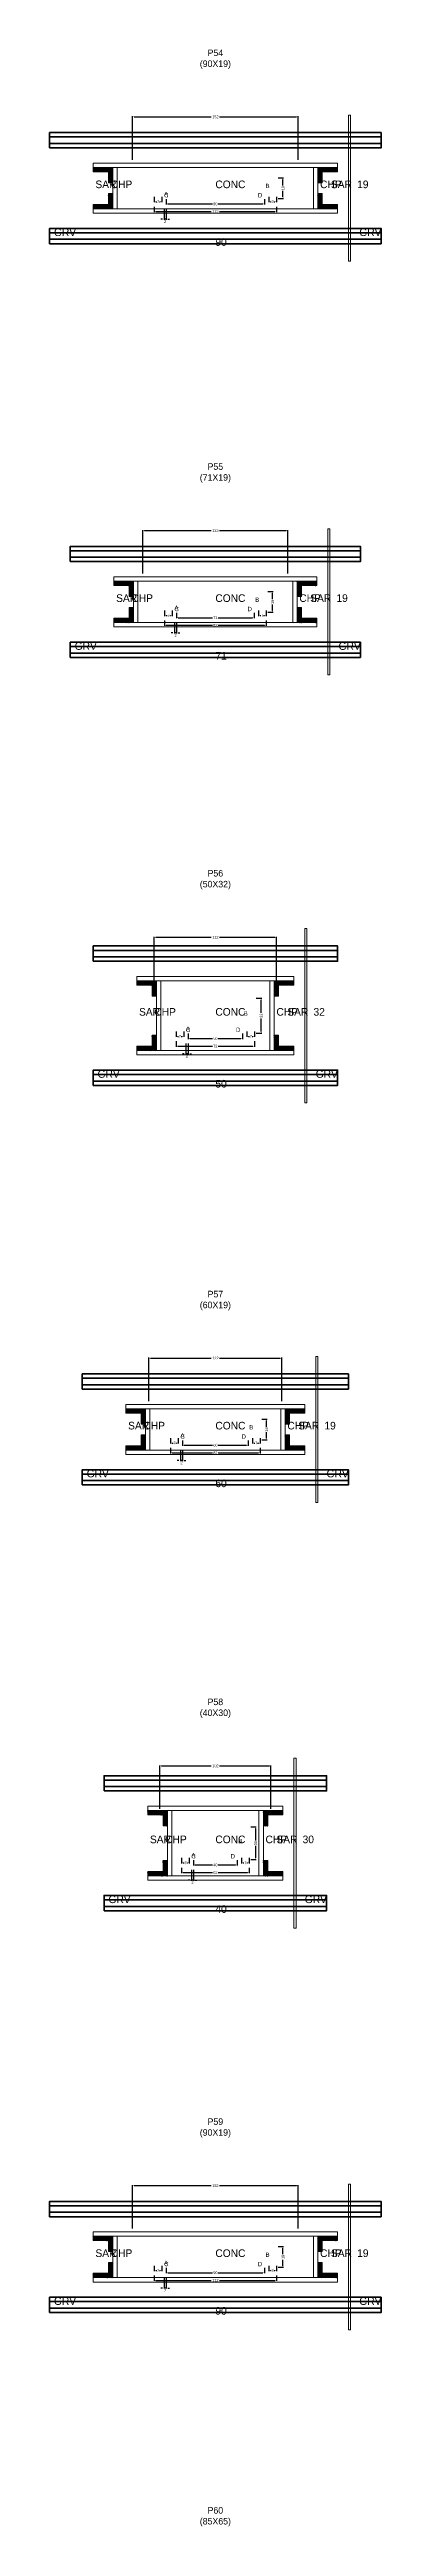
# Model space of a CAD drawing. Header units: centimetres. Extents: x -8500 to 4118, y -39526 to 295.
# Drawn here: x -152 to 152, y -22148 to -19873 of the extents above; entities that cross this region are included whole.
import ezdxf

# ---------------------------------------------------------------- set-up
doc = ezdxf.new("R2010")
doc.units = ezdxf.units.CM
for name, color, linetype in [('COTA', 241, 'Continuous'), ('GRAVATA', 224, 'Continuous'), ('Hachura', 251, 'Continuous'), ('NOMENCLATURA', 7, 'Continuous'), ('SARRAFO', 251, 'Continuous'), ('Texto Seção', 7, 'Continuous')]:
    doc.layers.add(name, color=color, linetype=linetype)
doc.dimstyles.new('cotax2', dxfattribs={"dimtxt": 2.5, "dimasz": 1.5, "dimexe": 0.5, "dimexo": 0.5, "dimgap": 0.5, "dimtad": 1, "dimcen": 2.5, "dimazin": 3, "dimtfac": 1, "dimtmove": 0, "dimatfit": 3})

# ---------------------------------------------------------------- blocks, each defined once
blk = doc.blocks.new('_CLOSEDFILLED')
at = {"color": 0, "linetype": 'BYBLOCK'}
blk.add_solid([(-1, 0.2), (0, 0), (-1, -0.2)], dxfattribs=at)
blk = doc.blocks.new('*D1392')
for p, q in [((-56, -20017), (-56, -20022)), ((56, -20017), (56, -20022)), ((-54.5, -20021.5), (-3.75, -20021.5)), ((3.75, -20021.5), (54.5, -20021.5))]:
    blk.add_line(p, q)
at = {"layer": 'Defpoints'}
for p in [(-56, -20016.5), (56, -20016.5), (-56, -20021.5)]:
    blk.add_point(p, dxfattribs=at)
at = {"layer": 'COTA', "xscale": 1.5, "yscale": 1.5, "rotation": 180}
blk.add_blockref('_CLOSEDFILLED', (-56, -20021.5), dxfattribs=at)
at = {"layer": 'COTA', "xscale": 1.5, "yscale": 1.5}
blk.add_blockref('_CLOSEDFILLED', (56, -20021.5), dxfattribs=at)
at = {"layer": 'COTA', "insert": (0, -20021.5), "char_height": 2.5, "attachment_point": 5}
blk.add_mtext('112', dxfattribs=at)
blk = doc.blocks.new('*D1393')
for p, q in [((-45, -20010), (-45, -20015)), ((-43.5, -20014.5), (-2.5, -20014.5)), ((2.5, -20014.5), (43.5, -20014.5)), ((45, -20010), (45, -20015))]:
    blk.add_line(p, q)
at = {"layer": 'Defpoints'}
for p in [(-45, -20009.5), (-45, -20014.5), (45, -20009.5)]:
    blk.add_point(p, dxfattribs=at)
at = {"layer": 'COTA', "xscale": 1.5, "yscale": 1.5, "rotation": 180}
blk.add_blockref('_CLOSEDFILLED', (-45, -20014.5), dxfattribs=at)
at = {"layer": 'COTA', "xscale": 1.5, "yscale": 1.5}
blk.add_blockref('_CLOSEDFILLED', (45, -20014.5), dxfattribs=at)
at = {"layer": 'COTA', "insert": (0, -20014.5), "char_height": 2.5, "attachment_point": 5}
blk.add_mtext('90', dxfattribs=at)
blk = doc.blocks.new('*D1394')
for p, q in [((57.5, -19990.5), (62.5, -19990.5)), ((62, -19997.5), (62, -19992)), ((57.5, -20009.5), (62.5, -20009.5)), ((62, -20008), (62, -20002.5))]:
    blk.add_line(p, q)
at = {"layer": 'Defpoints'}
for p in [(57, -19990.5), (57, -20009.5), (62, -20009.5)]:
    blk.add_point(p, dxfattribs=at)
at = {"layer": 'COTA', "xscale": 1.5, "yscale": 1.5}
for p, rotation in [((62, -19990.5), 90), ((62, -20009.5), 270)]:
    blk.add_blockref('_CLOSEDFILLED', p, dxfattribs=dict(at, rotation=rotation))
at = {"layer": 'COTA', "insert": (62, -20000), "char_height": 2.5, "attachment_point": 5, "rotation": 90}
blk.add_mtext('19', dxfattribs=at)
blk = doc.blocks.new('*D1395')
for p, q in [((-56, -20008), (-56, -20013)), ((-54.5, -20012.5), (-53.75, -20012.5)), ((-51.25, -20012.5), (-50.5, -20012.5)), ((-49, -20008), (-49, -20013))]:
    blk.add_line(p, q)
at = {"layer": 'Defpoints'}
for p in [(-56, -20007.5), (-56, -20012.5), (-49, -20007.5)]:
    blk.add_point(p, dxfattribs=at)
at = {"layer": 'COTA', "xscale": 1.5, "yscale": 1.5, "rotation": 180}
blk.add_blockref('_CLOSEDFILLED', (-56, -20012.5), dxfattribs=at)
at = {"layer": 'COTA', "xscale": 1.5, "yscale": 1.5}
blk.add_blockref('_CLOSEDFILLED', (-49, -20012.5), dxfattribs=at)
at = {"layer": 'COTA', "insert": (-52.5, -20012.5), "char_height": 2.5, "attachment_point": 5}
blk.add_mtext('7', dxfattribs=at)
blk = doc.blocks.new('*D1396')
for p, q in [((49, -20008), (49, -20013)), ((50.5, -20012.5), (51.25, -20012.5)), ((53.75, -20012.5), (54.5, -20012.5)), ((56, -20008), (56, -20013))]:
    blk.add_line(p, q)
at = {"layer": 'Defpoints'}
for p in [(49, -20007.5), (49, -20012.5), (56, -20007.5)]:
    blk.add_point(p, dxfattribs=at)
at = {"layer": 'COTA', "xscale": 1.5, "yscale": 1.5, "rotation": 180}
blk.add_blockref('_CLOSEDFILLED', (49, -20012.5), dxfattribs=at)
at = {"layer": 'COTA', "xscale": 1.5, "yscale": 1.5}
blk.add_blockref('_CLOSEDFILLED', (56, -20012.5), dxfattribs=at)
at = {"layer": 'COTA', "insert": (52.5, -20012.5), "char_height": 2.5, "attachment_point": 5}
blk.add_mtext('7', dxfattribs=at)
blk = doc.blocks.new('*D1397')
for p, q in [((-76, -19974), (-76, -19934)), ((-74.5, -19934.5), (-3.75, -19934.5)), ((3.75, -19934.5), (74.5, -19934.5)), ((76, -19974), (76, -19934))]:
    blk.add_line(p, q)
at = {"layer": 'Defpoints'}
for p in [(-76, -19934.5), (-76, -19974.5), (76, -19974.5)]:
    blk.add_point(p, dxfattribs=at)
at = {"layer": 'COTA', "xscale": 1.5, "yscale": 1.5, "rotation": 180}
blk.add_blockref('_CLOSEDFILLED', (-76, -19934.5), dxfattribs=at)
at = {"layer": 'COTA', "xscale": 1.5, "yscale": 1.5}
blk.add_blockref('_CLOSEDFILLED', (76, -19934.5), dxfattribs=at)
at = {"layer": 'COTA', "insert": (0, -19934.5), "char_height": 2.5, "attachment_point": 5}
blk.add_mtext('152', dxfattribs=at)
blk = doc.blocks.new('*D1418')
for p, q in [((-46.5, -20397), (-46.5, -20402)), ((-45, -20401.5), (-2.5, -20401.5)), ((2.5, -20401.5), (45, -20401.5)), ((46.5, -20397), (46.5, -20402))]:
    blk.add_line(p, q)
at = {"layer": 'Defpoints'}
for p in [(-46.5, -20396.5), (-46.5, -20401.5), (46.5, -20396.5)]:
    blk.add_point(p, dxfattribs=at)
at = {"layer": 'COTA', "xscale": 1.5, "yscale": 1.5, "rotation": 180}
blk.add_blockref('_CLOSEDFILLED', (-46.5, -20401.5), dxfattribs=at)
at = {"layer": 'COTA', "xscale": 1.5, "yscale": 1.5}
blk.add_blockref('_CLOSEDFILLED', (46.5, -20401.5), dxfattribs=at)
at = {"layer": 'COTA', "insert": (0, -20401.5), "char_height": 2.5, "attachment_point": 5}
blk.add_mtext('93', dxfattribs=at)
blk = doc.blocks.new('*D1419')
for p, q in [((-35.5, -20390), (-35.5, -20395)), ((-34, -20394.5), (-2.5, -20394.5)), ((2.5, -20394.5), (34, -20394.5)), ((35.5, -20390), (35.5, -20395))]:
    blk.add_line(p, q)
at = {"layer": 'Defpoints'}
for p in [(-35.5, -20389.5), (-35.5, -20394.5), (35.5, -20389.5)]:
    blk.add_point(p, dxfattribs=at)
at = {"layer": 'COTA', "xscale": 1.5, "yscale": 1.5, "rotation": 180}
blk.add_blockref('_CLOSEDFILLED', (-35.5, -20394.5), dxfattribs=at)
at = {"layer": 'COTA', "xscale": 1.5, "yscale": 1.5}
blk.add_blockref('_CLOSEDFILLED', (35.5, -20394.5), dxfattribs=at)
at = {"layer": 'COTA', "insert": (0, -20394.5), "char_height": 2.5, "attachment_point": 5}
blk.add_mtext('71', dxfattribs=at)
blk = doc.blocks.new('*D1420')
for p, q in [((48, -20370.5), (53, -20370.5)), ((52.5, -20377.5), (52.5, -20372)), ((48, -20389.5), (53, -20389.5)), ((52.5, -20388), (52.5, -20382.5))]:
    blk.add_line(p, q)
at = {"layer": 'Defpoints'}
for p in [(47.5, -20370.5), (47.5, -20389.5), (52.5, -20389.5)]:
    blk.add_point(p, dxfattribs=at)
at = {"layer": 'COTA', "xscale": 1.5, "yscale": 1.5}
for p, rotation in [((52.5, -20370.5), 90), ((52.5, -20389.5), 270)]:
    blk.add_blockref('_CLOSEDFILLED', p, dxfattribs=dict(at, rotation=rotation))
at = {"layer": 'COTA', "insert": (52.5, -20380), "char_height": 2.5, "attachment_point": 5, "rotation": 90}
blk.add_mtext('19', dxfattribs=at)
blk = doc.blocks.new('*D1421')
for p, q in [((-46.5, -20388), (-46.5, -20393)), ((-45, -20392.5), (-44.25, -20392.5)), ((-41.75, -20392.5), (-41, -20392.5)), ((-39.5, -20388), (-39.5, -20393))]:
    blk.add_line(p, q)
at = {"layer": 'Defpoints'}
for p in [(-46.5, -20387.5), (-46.5, -20392.5), (-39.5, -20387.5)]:
    blk.add_point(p, dxfattribs=at)
at = {"layer": 'COTA', "xscale": 1.5, "yscale": 1.5, "rotation": 180}
blk.add_blockref('_CLOSEDFILLED', (-46.5, -20392.5), dxfattribs=at)
at = {"layer": 'COTA', "xscale": 1.5, "yscale": 1.5}
blk.add_blockref('_CLOSEDFILLED', (-39.5, -20392.5), dxfattribs=at)
at = {"layer": 'COTA', "insert": (-43, -20392.5), "char_height": 2.5, "attachment_point": 5}
blk.add_mtext('7', dxfattribs=at)
blk = doc.blocks.new('*D1422')
for p, q in [((39.5, -20388), (39.5, -20393)), ((41, -20392.5), (41.75, -20392.5)), ((44.25, -20392.5), (45, -20392.5)), ((46.5, -20388), (46.5, -20393))]:
    blk.add_line(p, q)
at = {"layer": 'Defpoints'}
for p in [(39.5, -20387.5), (39.5, -20392.5), (46.5, -20387.5)]:
    blk.add_point(p, dxfattribs=at)
at = {"layer": 'COTA', "xscale": 1.5, "yscale": 1.5, "rotation": 180}
blk.add_blockref('_CLOSEDFILLED', (39.5, -20392.5), dxfattribs=at)
at = {"layer": 'COTA', "xscale": 1.5, "yscale": 1.5}
blk.add_blockref('_CLOSEDFILLED', (46.5, -20392.5), dxfattribs=at)
at = {"layer": 'COTA', "insert": (43, -20392.5), "char_height": 2.5, "attachment_point": 5}
blk.add_mtext('7', dxfattribs=at)
blk = doc.blocks.new('*D1423')
for p, q in [((-66.5, -20354), (-66.5, -20314)), ((66.5, -20354), (66.5, -20314)), ((-65, -20314.5), (-3.75, -20314.5)), ((3.75, -20314.5), (65, -20314.5))]:
    blk.add_line(p, q)
at = {"layer": 'Defpoints'}
for p in [(-66.5, -20314.5), (-66.5, -20354.5), (66.5, -20354.5)]:
    blk.add_point(p, dxfattribs=at)
at = {"layer": 'COTA', "xscale": 1.5, "yscale": 1.5, "rotation": 180}
blk.add_blockref('_CLOSEDFILLED', (-66.5, -20314.5), dxfattribs=at)
at = {"layer": 'COTA', "xscale": 1.5, "yscale": 1.5}
blk.add_blockref('_CLOSEDFILLED', (66.5, -20314.5), dxfattribs=at)
at = {"layer": 'COTA', "insert": (0, -20314.5), "char_height": 2.5, "attachment_point": 5}
blk.add_mtext('133', dxfattribs=at)
blk = doc.blocks.new('*D1444')
for p, q in [((-36, -20783.5), (-36, -20788.5)), ((-34.5, -20788), (-2.5, -20788)), ((2.5, -20788), (34.5, -20788)), ((36, -20783.5), (36, -20788.5))]:
    blk.add_line(p, q)
at = {"layer": 'Defpoints'}
for p in [(-36, -20783), (-36, -20788), (36, -20783)]:
    blk.add_point(p, dxfattribs=at)
at = {"layer": 'COTA', "xscale": 1.5, "yscale": 1.5, "rotation": 180}
blk.add_blockref('_CLOSEDFILLED', (-36, -20788), dxfattribs=at)
at = {"layer": 'COTA', "xscale": 1.5, "yscale": 1.5}
blk.add_blockref('_CLOSEDFILLED', (36, -20788), dxfattribs=at)
at = {"layer": 'COTA', "insert": (0, -20788), "char_height": 2.5, "attachment_point": 5}
blk.add_mtext('72', dxfattribs=at)
blk = doc.blocks.new('*D1445')
for p, q in [((-25, -20776.5), (-25, -20781.5)), ((-23.5, -20781), (-2.5, -20781)), ((2.5, -20781), (23.5, -20781)), ((25, -20776.5), (25, -20781.5))]:
    blk.add_line(p, q)
at = {"layer": 'Defpoints'}
for p in [(-25, -20776), (-25, -20781), (25, -20776)]:
    blk.add_point(p, dxfattribs=at)
at = {"layer": 'COTA', "xscale": 1.5, "yscale": 1.5, "rotation": 180}
blk.add_blockref('_CLOSEDFILLED', (-25, -20781), dxfattribs=at)
at = {"layer": 'COTA', "xscale": 1.5, "yscale": 1.5}
blk.add_blockref('_CLOSEDFILLED', (25, -20781), dxfattribs=at)
at = {"layer": 'COTA', "insert": (0, -20781), "char_height": 2.5, "attachment_point": 5}
blk.add_mtext('50', dxfattribs=at)
blk = doc.blocks.new('*D1446')
for p, q in [((37.5, -20744), (42.5, -20744)), ((42, -20757.5), (42, -20745.5)), ((42, -20774.5), (42, -20762.5)), ((37.5, -20776), (42.5, -20776))]:
    blk.add_line(p, q)
at = {"layer": 'Defpoints'}
for p in [(37, -20744), (37, -20776), (42, -20776)]:
    blk.add_point(p, dxfattribs=at)
at = {"layer": 'COTA', "xscale": 1.5, "yscale": 1.5}
for p, rotation in [((42, -20744), 90), ((42, -20776), 270)]:
    blk.add_blockref('_CLOSEDFILLED', p, dxfattribs=dict(at, rotation=rotation))
at = {"layer": 'COTA', "insert": (42, -20760), "char_height": 2.5, "attachment_point": 5, "rotation": 90}
blk.add_mtext('32', dxfattribs=at)
blk = doc.blocks.new('*D1447')
for p, q in [((-36, -20774.5), (-36, -20779.5)), ((-34.5, -20779), (-33.75, -20779)), ((-31.25, -20779), (-30.5, -20779)), ((-29, -20774.5), (-29, -20779.5))]:
    blk.add_line(p, q)
at = {"layer": 'Defpoints'}
for p in [(-36, -20774), (-36, -20779), (-29, -20774)]:
    blk.add_point(p, dxfattribs=at)
at = {"layer": 'COTA', "xscale": 1.5, "yscale": 1.5, "rotation": 180}
blk.add_blockref('_CLOSEDFILLED', (-36, -20779), dxfattribs=at)
at = {"layer": 'COTA', "xscale": 1.5, "yscale": 1.5}
blk.add_blockref('_CLOSEDFILLED', (-29, -20779), dxfattribs=at)
at = {"layer": 'COTA', "insert": (-32.5, -20779), "char_height": 2.5, "attachment_point": 5}
blk.add_mtext('7', dxfattribs=at)
blk = doc.blocks.new('*D1448')
for p, q in [((29, -20774.5), (29, -20779.5)), ((30.5, -20779), (31.25, -20779)), ((33.75, -20779), (34.5, -20779)), ((36, -20774.5), (36, -20779.5))]:
    blk.add_line(p, q)
at = {"layer": 'Defpoints'}
for p in [(29, -20774), (29, -20779), (36, -20774)]:
    blk.add_point(p, dxfattribs=at)
at = {"layer": 'COTA', "xscale": 1.5, "yscale": 1.5, "rotation": 180}
blk.add_blockref('_CLOSEDFILLED', (29, -20779), dxfattribs=at)
at = {"layer": 'COTA', "xscale": 1.5, "yscale": 1.5}
blk.add_blockref('_CLOSEDFILLED', (36, -20779), dxfattribs=at)
at = {"layer": 'COTA', "insert": (32.5, -20779), "char_height": 2.5, "attachment_point": 5}
blk.add_mtext('7', dxfattribs=at)
blk = doc.blocks.new('*D1449')
for p, q in [((-56, -20727.5), (-56, -20687.5)), ((-54.5, -20688), (-3.75, -20688)), ((3.75, -20688), (54.5, -20688)), ((56, -20727.5), (56, -20687.5))]:
    blk.add_line(p, q)
at = {"layer": 'Defpoints'}
for p in [(-56, -20688), (-56, -20728), (56, -20728)]:
    blk.add_point(p, dxfattribs=at)
at = {"layer": 'COTA', "xscale": 1.5, "yscale": 1.5, "rotation": 180}
blk.add_blockref('_CLOSEDFILLED', (-56, -20688), dxfattribs=at)
at = {"layer": 'COTA', "xscale": 1.5, "yscale": 1.5}
blk.add_blockref('_CLOSEDFILLED', (56, -20688), dxfattribs=at)
at = {"layer": 'COTA', "insert": (0, -20688), "char_height": 2.5, "attachment_point": 5}
blk.add_mtext('112', dxfattribs=at)
blk = doc.blocks.new('*D1470')
for p, q in [((-41, -21157), (-41, -21162)), ((-39.5, -21161.5), (-2.5, -21161.5)), ((2.5, -21161.5), (39.5, -21161.5)), ((41, -21157), (41, -21162))]:
    blk.add_line(p, q)
at = {"layer": 'Defpoints'}
for p in [(-41, -21156.5), (-41, -21161.5), (41, -21156.5)]:
    blk.add_point(p, dxfattribs=at)
at = {"layer": 'COTA', "xscale": 1.5, "yscale": 1.5, "rotation": 180}
blk.add_blockref('_CLOSEDFILLED', (-41, -21161.5), dxfattribs=at)
at = {"layer": 'COTA', "xscale": 1.5, "yscale": 1.5}
blk.add_blockref('_CLOSEDFILLED', (41, -21161.5), dxfattribs=at)
at = {"layer": 'COTA', "insert": (0, -21161.5), "char_height": 2.5, "attachment_point": 5}
blk.add_mtext('82', dxfattribs=at)
blk = doc.blocks.new('*D1471')
for p, q in [((-30, -21150), (-30, -21155)), ((-28.5, -21154.5), (-2.5, -21154.5)), ((2.5, -21154.5), (28.5, -21154.5)), ((30, -21150), (30, -21155))]:
    blk.add_line(p, q)
at = {"layer": 'Defpoints'}
for p in [(-30, -21149.5), (-30, -21154.5), (30, -21149.5)]:
    blk.add_point(p, dxfattribs=at)
at = {"layer": 'COTA', "xscale": 1.5, "yscale": 1.5, "rotation": 180}
blk.add_blockref('_CLOSEDFILLED', (-30, -21154.5), dxfattribs=at)
at = {"layer": 'COTA', "xscale": 1.5, "yscale": 1.5}
blk.add_blockref('_CLOSEDFILLED', (30, -21154.5), dxfattribs=at)
at = {"layer": 'COTA', "insert": (0, -21154.5), "char_height": 2.5, "attachment_point": 5}
blk.add_mtext('60', dxfattribs=at)
blk = doc.blocks.new('*D1472')
for p, q in [((42.5, -21130.5), (47.5, -21130.5)), ((47, -21137.5), (47, -21132)), ((42.5, -21149.5), (47.5, -21149.5)), ((47, -21148), (47, -21142.5))]:
    blk.add_line(p, q)
at = {"layer": 'Defpoints'}
for p in [(42, -21130.5), (42, -21149.5), (47, -21149.5)]:
    blk.add_point(p, dxfattribs=at)
at = {"layer": 'COTA', "xscale": 1.5, "yscale": 1.5}
for p, rotation in [((47, -21130.5), 90), ((47, -21149.5), 270)]:
    blk.add_blockref('_CLOSEDFILLED', p, dxfattribs=dict(at, rotation=rotation))
at = {"layer": 'COTA', "insert": (47, -21140), "char_height": 2.5, "attachment_point": 5, "rotation": 90}
blk.add_mtext('19', dxfattribs=at)
blk = doc.blocks.new('*D1473')
for p, q in [((-41, -21148), (-41, -21153)), ((-39.5, -21152.5), (-38.75, -21152.5)), ((-36.25, -21152.5), (-35.5, -21152.5)), ((-34, -21148), (-34, -21153))]:
    blk.add_line(p, q)
at = {"layer": 'Defpoints'}
for p in [(-41, -21147.5), (-41, -21152.5), (-34, -21147.5)]:
    blk.add_point(p, dxfattribs=at)
at = {"layer": 'COTA', "xscale": 1.5, "yscale": 1.5, "rotation": 180}
blk.add_blockref('_CLOSEDFILLED', (-41, -21152.5), dxfattribs=at)
at = {"layer": 'COTA', "xscale": 1.5, "yscale": 1.5}
blk.add_blockref('_CLOSEDFILLED', (-34, -21152.5), dxfattribs=at)
at = {"layer": 'COTA', "insert": (-37.5, -21152.5), "char_height": 2.5, "attachment_point": 5}
blk.add_mtext('7', dxfattribs=at)
blk = doc.blocks.new('*D1474')
for p, q in [((34, -21148), (34, -21153)), ((35.5, -21152.5), (36.25, -21152.5)), ((38.75, -21152.5), (39.5, -21152.5)), ((41, -21148), (41, -21153))]:
    blk.add_line(p, q)
at = {"layer": 'Defpoints'}
for p in [(34, -21147.5), (34, -21152.5), (41, -21147.5)]:
    blk.add_point(p, dxfattribs=at)
at = {"layer": 'COTA', "xscale": 1.5, "yscale": 1.5, "rotation": 180}
blk.add_blockref('_CLOSEDFILLED', (34, -21152.5), dxfattribs=at)
at = {"layer": 'COTA', "xscale": 1.5, "yscale": 1.5}
blk.add_blockref('_CLOSEDFILLED', (41, -21152.5), dxfattribs=at)
at = {"layer": 'COTA', "insert": (37.5, -21152.5), "char_height": 2.5, "attachment_point": 5}
blk.add_mtext('7', dxfattribs=at)
blk = doc.blocks.new('*D1475')
for p, q in [((-61, -21114), (-61, -21074)), ((-59.5, -21074.5), (-3.75, -21074.5)), ((3.75, -21074.5), (59.5, -21074.5)), ((61, -21114), (61, -21074))]:
    blk.add_line(p, q)
at = {"layer": 'Defpoints'}
for p in [(-61, -21074.5), (-61, -21114.5), (61, -21114.5)]:
    blk.add_point(p, dxfattribs=at)
at = {"layer": 'COTA', "xscale": 1.5, "yscale": 1.5, "rotation": 180}
blk.add_blockref('_CLOSEDFILLED', (-61, -21074.5), dxfattribs=at)
at = {"layer": 'COTA', "xscale": 1.5, "yscale": 1.5}
blk.add_blockref('_CLOSEDFILLED', (61, -21074.5), dxfattribs=at)
at = {"layer": 'COTA', "insert": (0, -21074.5), "char_height": 2.5, "attachment_point": 5}
blk.add_mtext('122', dxfattribs=at)
blk = doc.blocks.new('*D1496')
for p, q in [((-31, -21542.5), (-31, -21547.5)), ((-29.5, -21547), (-2.5, -21547)), ((2.5, -21547), (29.5, -21547)), ((31, -21542.5), (31, -21547.5))]:
    blk.add_line(p, q)
at = {"layer": 'Defpoints'}
for p in [(-31, -21542), (31, -21542), (-31, -21547)]:
    blk.add_point(p, dxfattribs=at)
at = {"layer": 'COTA', "xscale": 1.5, "yscale": 1.5, "rotation": 180}
blk.add_blockref('_CLOSEDFILLED', (-31, -21547), dxfattribs=at)
at = {"layer": 'COTA', "xscale": 1.5, "yscale": 1.5}
blk.add_blockref('_CLOSEDFILLED', (31, -21547), dxfattribs=at)
at = {"layer": 'COTA', "insert": (0, -21547), "char_height": 2.5, "attachment_point": 5}
blk.add_mtext('62', dxfattribs=at)
blk = doc.blocks.new('*D1497')
for p, q in [((-20, -21535.5), (-20, -21540.5)), ((-18.5, -21540), (-2.5, -21540)), ((2.5, -21540), (18.5, -21540)), ((20, -21535.5), (20, -21540.5))]:
    blk.add_line(p, q)
at = {"layer": 'Defpoints'}
for p in [(-20, -21535), (-20, -21540), (20, -21535)]:
    blk.add_point(p, dxfattribs=at)
at = {"layer": 'COTA', "xscale": 1.5, "yscale": 1.5, "rotation": 180}
blk.add_blockref('_CLOSEDFILLED', (-20, -21540), dxfattribs=at)
at = {"layer": 'COTA', "xscale": 1.5, "yscale": 1.5}
blk.add_blockref('_CLOSEDFILLED', (20, -21540), dxfattribs=at)
at = {"layer": 'COTA', "insert": (0, -21540), "char_height": 2.5, "attachment_point": 5}
blk.add_mtext('40', dxfattribs=at)
blk = doc.blocks.new('*D1498')
for p, q in [((32.5, -21505), (37.5, -21505)), ((37, -21517.5), (37, -21506.5)), ((32.5, -21535), (37.5, -21535)), ((37, -21533.5), (37, -21522.5))]:
    blk.add_line(p, q)
at = {"layer": 'Defpoints'}
for p in [(32, -21505), (32, -21535), (37, -21535)]:
    blk.add_point(p, dxfattribs=at)
at = {"layer": 'COTA', "xscale": 1.5, "yscale": 1.5}
for p, rotation in [((37, -21505), 90), ((37, -21535), 270)]:
    blk.add_blockref('_CLOSEDFILLED', p, dxfattribs=dict(at, rotation=rotation))
at = {"layer": 'COTA', "insert": (37, -21520), "char_height": 2.5, "attachment_point": 5, "rotation": 90}
blk.add_mtext('30', dxfattribs=at)
blk = doc.blocks.new('*D1499')
for p, q in [((-31, -21533.5), (-31, -21538.5)), ((-29.5, -21538), (-28.75, -21538)), ((-26.25, -21538), (-25.5, -21538)), ((-24, -21533.5), (-24, -21538.5))]:
    blk.add_line(p, q)
at = {"layer": 'Defpoints'}
for p in [(-31, -21533), (-31, -21538), (-24, -21533)]:
    blk.add_point(p, dxfattribs=at)
at = {"layer": 'COTA', "xscale": 1.5, "yscale": 1.5, "rotation": 180}
blk.add_blockref('_CLOSEDFILLED', (-31, -21538), dxfattribs=at)
at = {"layer": 'COTA', "xscale": 1.5, "yscale": 1.5}
blk.add_blockref('_CLOSEDFILLED', (-24, -21538), dxfattribs=at)
at = {"layer": 'COTA', "insert": (-27.5, -21538), "char_height": 2.5, "attachment_point": 5}
blk.add_mtext('7', dxfattribs=at)
blk = doc.blocks.new('*D1500')
for p, q in [((24, -21533.5), (24, -21538.5)), ((25.5, -21538), (26.25, -21538)), ((28.75, -21538), (29.5, -21538)), ((31, -21533.5), (31, -21538.5))]:
    blk.add_line(p, q)
at = {"layer": 'Defpoints'}
for p in [(24, -21533), (24, -21538), (31, -21533)]:
    blk.add_point(p, dxfattribs=at)
at = {"layer": 'COTA', "xscale": 1.5, "yscale": 1.5, "rotation": 180}
blk.add_blockref('_CLOSEDFILLED', (24, -21538), dxfattribs=at)
at = {"layer": 'COTA', "xscale": 1.5, "yscale": 1.5}
blk.add_blockref('_CLOSEDFILLED', (31, -21538), dxfattribs=at)
at = {"layer": 'COTA', "insert": (27.5, -21538), "char_height": 2.5, "attachment_point": 5}
blk.add_mtext('7', dxfattribs=at)
blk = doc.blocks.new('*D1501')
for p, q in [((-51, -21488.5), (-51, -21448.5)), ((-49.5, -21449), (-3.75, -21449)), ((3.75, -21449), (49.5, -21449)), ((51, -21488.5), (51, -21448.5))]:
    blk.add_line(p, q)
at = {"layer": 'Defpoints'}
for p in [(-51, -21449), (-51, -21489), (51, -21489)]:
    blk.add_point(p, dxfattribs=at)
at = {"layer": 'COTA', "xscale": 1.5, "yscale": 1.5, "rotation": 180}
blk.add_blockref('_CLOSEDFILLED', (-51, -21449), dxfattribs=at)
at = {"layer": 'COTA', "xscale": 1.5, "yscale": 1.5}
blk.add_blockref('_CLOSEDFILLED', (51, -21449), dxfattribs=at)
at = {"layer": 'COTA', "insert": (0, -21449), "char_height": 2.5, "attachment_point": 5}
blk.add_mtext('102', dxfattribs=at)
blk = doc.blocks.new('*D1522')
for p, q in [((-56, -21917), (-56, -21922)), ((-54.5, -21921.5), (-3.75, -21921.5)), ((3.75, -21921.5), (54.5, -21921.5)), ((56, -21917), (56, -21922))]:
    blk.add_line(p, q)
at = {"layer": 'Defpoints'}
for p in [(-56, -21916.5), (-56, -21921.5), (56, -21916.5)]:
    blk.add_point(p, dxfattribs=at)
at = {"layer": 'COTA', "xscale": 1.5, "yscale": 1.5, "rotation": 180}
blk.add_blockref('_CLOSEDFILLED', (-56, -21921.5), dxfattribs=at)
at = {"layer": 'COTA', "xscale": 1.5, "yscale": 1.5}
blk.add_blockref('_CLOSEDFILLED', (56, -21921.5), dxfattribs=at)
at = {"layer": 'COTA', "insert": (0, -21921.5), "char_height": 2.5, "attachment_point": 5}
blk.add_mtext('112', dxfattribs=at)
blk = doc.blocks.new('*D1523')
for p, q in [((-45, -21910), (-45, -21915)), ((-43.5, -21914.5), (-2.5, -21914.5)), ((2.5, -21914.5), (43.5, -21914.5)), ((45, -21910), (45, -21915))]:
    blk.add_line(p, q)
at = {"layer": 'Defpoints'}
for p in [(-45, -21909.5), (-45, -21914.5), (45, -21909.5)]:
    blk.add_point(p, dxfattribs=at)
at = {"layer": 'COTA', "xscale": 1.5, "yscale": 1.5, "rotation": 180}
blk.add_blockref('_CLOSEDFILLED', (-45, -21914.5), dxfattribs=at)
at = {"layer": 'COTA', "xscale": 1.5, "yscale": 1.5}
blk.add_blockref('_CLOSEDFILLED', (45, -21914.5), dxfattribs=at)
at = {"layer": 'COTA', "insert": (0, -21914.5), "char_height": 2.5, "attachment_point": 5}
blk.add_mtext('90', dxfattribs=at)
blk = doc.blocks.new('*D1524')
for p, q in [((57.5, -21890.5), (62.5, -21890.5)), ((62, -21897.5), (62, -21892)), ((62, -21908), (62, -21902.5)), ((57.5, -21909.5), (62.5, -21909.5))]:
    blk.add_line(p, q)
at = {"layer": 'Defpoints'}
for p in [(57, -21890.5), (57, -21909.5), (62, -21909.5)]:
    blk.add_point(p, dxfattribs=at)
at = {"layer": 'COTA', "xscale": 1.5, "yscale": 1.5}
for p, rotation in [((62, -21890.5), 90), ((62, -21909.5), 270)]:
    blk.add_blockref('_CLOSEDFILLED', p, dxfattribs=dict(at, rotation=rotation))
at = {"layer": 'COTA', "insert": (62, -21900), "char_height": 2.5, "attachment_point": 5, "rotation": 90}
blk.add_mtext('19', dxfattribs=at)
blk = doc.blocks.new('*D1525')
for p, q in [((-56, -21908), (-56, -21913)), ((-54.5, -21912.5), (-53.75, -21912.5)), ((-51.25, -21912.5), (-50.5, -21912.5)), ((-49, -21908), (-49, -21913))]:
    blk.add_line(p, q)
at = {"layer": 'Defpoints'}
for p in [(-56, -21907.5), (-56, -21912.5), (-49, -21907.5)]:
    blk.add_point(p, dxfattribs=at)
at = {"layer": 'COTA', "xscale": 1.5, "yscale": 1.5, "rotation": 180}
blk.add_blockref('_CLOSEDFILLED', (-56, -21912.5), dxfattribs=at)
at = {"layer": 'COTA', "xscale": 1.5, "yscale": 1.5}
blk.add_blockref('_CLOSEDFILLED', (-49, -21912.5), dxfattribs=at)
at = {"layer": 'COTA', "insert": (-52.5, -21912.5), "char_height": 2.5, "attachment_point": 5}
blk.add_mtext('7', dxfattribs=at)
blk = doc.blocks.new('*D1526')
for p, q in [((49, -21908), (49, -21913)), ((50.5, -21912.5), (51.25, -21912.5)), ((53.75, -21912.5), (54.5, -21912.5)), ((56, -21908), (56, -21913))]:
    blk.add_line(p, q)
at = {"layer": 'Defpoints'}
for p in [(49, -21907.5), (49, -21912.5), (56, -21907.5)]:
    blk.add_point(p, dxfattribs=at)
at = {"layer": 'COTA', "xscale": 1.5, "yscale": 1.5, "rotation": 180}
blk.add_blockref('_CLOSEDFILLED', (49, -21912.5), dxfattribs=at)
at = {"layer": 'COTA', "xscale": 1.5, "yscale": 1.5}
blk.add_blockref('_CLOSEDFILLED', (56, -21912.5), dxfattribs=at)
at = {"layer": 'COTA', "insert": (52.5, -21912.5), "char_height": 2.5, "attachment_point": 5}
blk.add_mtext('7', dxfattribs=at)
blk = doc.blocks.new('*D1527')
for p, q in [((-76, -21874), (-76, -21834)), ((-74.5, -21834.5), (-3.75, -21834.5)), ((3.75, -21834.5), (74.5, -21834.5)), ((76, -21874), (76, -21834))]:
    blk.add_line(p, q)
at = {"layer": 'Defpoints'}
for p in [(-76, -21834.5), (-76, -21874.5), (76, -21874.5)]:
    blk.add_point(p, dxfattribs=at)
at = {"layer": 'COTA', "xscale": 1.5, "yscale": 1.5, "rotation": 180}
blk.add_blockref('_CLOSEDFILLED', (-76, -21834.5), dxfattribs=at)
at = {"layer": 'COTA', "xscale": 1.5, "yscale": 1.5}
blk.add_blockref('_CLOSEDFILLED', (76, -21834.5), dxfattribs=at)
at = {"layer": 'COTA', "insert": (0, -21834.5), "char_height": 2.5, "attachment_point": 5}
blk.add_mtext('152', dxfattribs=at)

msp = doc.modelspace()

# ---------------------------------------------------------------- hatches: boundary and pattern name
at = {"layer": 'SARRAFO'}
h = msp.add_hatch(dxfattribs=at)
h.set_pattern_fill('SOLID', scale=2)
h.paths.add_polyline_path([(-112, -19985), (-98, -19985), (-98, -19981), (-112, -19981)])
h = msp.add_hatch(dxfattribs=at)
h.set_pattern_fill('SOLID', scale=2)
h.paths.add_polyline_path([(-98, -19995), (-94, -19995), (-94, -19981), (-98, -19981)])
h = msp.add_hatch(dxfattribs=at)
h.set_pattern_fill('SOLID', scale=2)
h.paths.add_polyline_path([(94, -19995), (98, -19995), (98, -19981), (94, -19981)])
h = msp.add_hatch(dxfattribs=at)
h.set_pattern_fill('SOLID', scale=2)
h.paths.add_polyline_path([(98, -19985), (112, -19985), (112, -19981), (98, -19981)])
h = msp.add_hatch(dxfattribs=at)
h.set_pattern_fill('SOLID', scale=2)
h.paths.add_polyline_path([(-112, -20019), (-98, -20019), (-98, -20015), (-112, -20015)])
h = msp.add_hatch(dxfattribs=at)
h.set_pattern_fill('SOLID', scale=2)
h.paths.add_polyline_path([(-98, -20019), (-94, -20019), (-94, -20005), (-98, -20005)])
h = msp.add_hatch(dxfattribs=at)
h.set_pattern_fill('SOLID', scale=2)
h.paths.add_polyline_path([(94, -20019), (98, -20019), (98, -20005), (94, -20005)])
h = msp.add_hatch(dxfattribs=at)
h.set_pattern_fill('SOLID', scale=2)
h.paths.add_polyline_path([(98, -20019), (112, -20019), (112, -20015), (98, -20015)])
h = msp.add_hatch(dxfattribs=at)
h.set_pattern_fill('SOLID', scale=2)
h.paths.add_polyline_path([(-93, -20365), (-79, -20365), (-79, -20361), (-93, -20361)])
h = msp.add_hatch(dxfattribs=at)
h.set_pattern_fill('SOLID', scale=2)
h.paths.add_polyline_path([(-79, -20375), (-75, -20375), (-75, -20361), (-79, -20361)])
h = msp.add_hatch(dxfattribs=at)
h.set_pattern_fill('SOLID', scale=2)
h.paths.add_polyline_path([(75, -20375), (79, -20375), (79, -20361), (75, -20361)])
h = msp.add_hatch(dxfattribs=at)
h.set_pattern_fill('SOLID', scale=2)
h.paths.add_polyline_path([(79, -20365), (93, -20365), (93, -20361), (79, -20361)])
h = msp.add_hatch(dxfattribs=at)
h.set_pattern_fill('SOLID', scale=2)
h.paths.add_polyline_path([(-93, -20399), (-79, -20399), (-79, -20395), (-93, -20395)])
h = msp.add_hatch(dxfattribs=at)
h.set_pattern_fill('SOLID', scale=2)
h.paths.add_polyline_path([(-79, -20399), (-75, -20399), (-75, -20385), (-79, -20385)])
h = msp.add_hatch(dxfattribs=at)
h.set_pattern_fill('SOLID', scale=2)
h.paths.add_polyline_path([(75, -20399), (79, -20399), (79, -20385), (75, -20385)])
h = msp.add_hatch(dxfattribs=at)
h.set_pattern_fill('SOLID', scale=2)
h.paths.add_polyline_path([(79, -20399), (93, -20399), (93, -20395), (79, -20395)])
h = msp.add_hatch(dxfattribs=at)
h.set_pattern_fill('SOLID', scale=2)
h.paths.add_polyline_path([(-72, -20732), (-58, -20732), (-58, -20728), (-72, -20728)])
h = msp.add_hatch(dxfattribs=at)
h.set_pattern_fill('SOLID', scale=2)
h.paths.add_polyline_path([(-58, -20742), (-54, -20742), (-54, -20728), (-58, -20728)])
h = msp.add_hatch(dxfattribs=at)
h.set_pattern_fill('SOLID', scale=2)
h.paths.add_polyline_path([(54, -20742), (58, -20742), (58, -20728), (54, -20728)])
h = msp.add_hatch(dxfattribs=at)
h.set_pattern_fill('SOLID', scale=2)
h.paths.add_polyline_path([(58, -20732), (72, -20732), (72, -20728), (58, -20728)])
h = msp.add_hatch(dxfattribs=at)
h.set_pattern_fill('SOLID', scale=2)
h.paths.add_polyline_path([(-72, -20792), (-58, -20792), (-58, -20788), (-72, -20788)])
h = msp.add_hatch(dxfattribs=at)
h.set_pattern_fill('SOLID', scale=2)
h.paths.add_polyline_path([(-58, -20792), (-54, -20792), (-54, -20778), (-58, -20778)])
h = msp.add_hatch(dxfattribs=at)
h.set_pattern_fill('SOLID', scale=2)
h.paths.add_polyline_path([(54, -20792), (58, -20792), (58, -20778), (54, -20778)])
h = msp.add_hatch(dxfattribs=at)
h.set_pattern_fill('SOLID', scale=2)
h.paths.add_polyline_path([(58, -20792), (72, -20792), (72, -20788), (58, -20788)])
h = msp.add_hatch(dxfattribs=at)
h.set_pattern_fill('SOLID', scale=2)
h.paths.add_polyline_path([(-82, -21125), (-68, -21125), (-68, -21121), (-82, -21121)])
h = msp.add_hatch(dxfattribs=at)
h.set_pattern_fill('SOLID', scale=2)
h.paths.add_polyline_path([(-68, -21135), (-64, -21135), (-64, -21121), (-68, -21121)])
h = msp.add_hatch(dxfattribs=at)
h.set_pattern_fill('SOLID', scale=2)
h.paths.add_polyline_path([(64, -21135), (68, -21135), (68, -21121), (64, -21121)])
h = msp.add_hatch(dxfattribs=at)
h.set_pattern_fill('SOLID', scale=2)
h.paths.add_polyline_path([(68, -21125), (82, -21125), (82, -21121), (68, -21121)])
h = msp.add_hatch(dxfattribs=at)
h.set_pattern_fill('SOLID', scale=2)
h.paths.add_polyline_path([(-82, -21159), (-68, -21159), (-68, -21155), (-82, -21155)])
h = msp.add_hatch(dxfattribs=at)
h.set_pattern_fill('SOLID', scale=2)
h.paths.add_polyline_path([(-68, -21159), (-64, -21159), (-64, -21145), (-68, -21145)])
h = msp.add_hatch(dxfattribs=at)
h.set_pattern_fill('SOLID', scale=2)
h.paths.add_polyline_path([(64, -21159), (68, -21159), (68, -21145), (64, -21145)])
h = msp.add_hatch(dxfattribs=at)
h.set_pattern_fill('SOLID', scale=2)
h.paths.add_polyline_path([(68, -21159), (82, -21159), (82, -21155), (68, -21155)])
h = msp.add_hatch(dxfattribs=at)
h.set_pattern_fill('SOLID', scale=2)
h.paths.add_polyline_path([(-62, -21494), (-48, -21494), (-48, -21490), (-62, -21490)])
h = msp.add_hatch(dxfattribs=at)
h.set_pattern_fill('SOLID', scale=2)
h.paths.add_polyline_path([(-48, -21504), (-44, -21504), (-44, -21490), (-48, -21490)])
h = msp.add_hatch(dxfattribs=at)
h.set_pattern_fill('SOLID', scale=2)
h.paths.add_polyline_path([(44, -21504), (48, -21504), (48, -21490), (44, -21490)])
h = msp.add_hatch(dxfattribs=at)
h.set_pattern_fill('SOLID', scale=2)
h.paths.add_polyline_path([(48, -21494), (62, -21494), (62, -21490), (48, -21490)])
h = msp.add_hatch(dxfattribs=at)
h.set_pattern_fill('SOLID', scale=2)
h.paths.add_polyline_path([(-48, -21550), (-44, -21550), (-44, -21536), (-48, -21536)])
h = msp.add_hatch(dxfattribs=at)
h.set_pattern_fill('SOLID', scale=2)
h.paths.add_polyline_path([(44, -21550), (48, -21550), (48, -21536), (44, -21536)])
h = msp.add_hatch(dxfattribs=at)
h.set_pattern_fill('SOLID', scale=2)
h.paths.add_polyline_path([(-62, -21550), (-48, -21550), (-48, -21546), (-62, -21546)])
h = msp.add_hatch(dxfattribs=at)
h.set_pattern_fill('SOLID', scale=2)
h.paths.add_polyline_path([(48, -21550), (62, -21550), (62, -21546), (48, -21546)])
h = msp.add_hatch(dxfattribs=at)
h.set_pattern_fill('SOLID', scale=2)
h.paths.add_polyline_path([(-112, -21885), (-98, -21885), (-98, -21881), (-112, -21881)])
h = msp.add_hatch(dxfattribs=at)
h.set_pattern_fill('SOLID', scale=2)
h.paths.add_polyline_path([(-98, -21895), (-94, -21895), (-94, -21881), (-98, -21881)])
h = msp.add_hatch(dxfattribs=at)
h.set_pattern_fill('SOLID', scale=2)
h.paths.add_polyline_path([(94, -21895), (98, -21895), (98, -21881), (94, -21881)])
h = msp.add_hatch(dxfattribs=at)
h.set_pattern_fill('SOLID', scale=2)
h.paths.add_polyline_path([(98, -21885), (112, -21885), (112, -21881), (98, -21881)])
h = msp.add_hatch(dxfattribs=at)
h.set_pattern_fill('SOLID', scale=2)
h.paths.add_polyline_path([(-98, -21919), (-94, -21919), (-94, -21905), (-98, -21905)])
h = msp.add_hatch(dxfattribs=at)
h.set_pattern_fill('SOLID', scale=2)
h.paths.add_polyline_path([(94, -21919), (98, -21919), (98, -21905), (94, -21905)])
h = msp.add_hatch(dxfattribs=at)
h.set_pattern_fill('SOLID', scale=2)
h.paths.add_polyline_path([(-112, -21919), (-98, -21919), (-98, -21915), (-112, -21915)])
h = msp.add_hatch(dxfattribs=at)
h.set_pattern_fill('SOLID', scale=2)
h.paths.add_polyline_path([(98, -21919), (112, -21919), (112, -21915), (98, -21915)])

# ---------------------------------------------------------------- linework, layer by layer
at = {"layer": 'GRAVATA', "lineweight": 50}
for points in [[(-152, -19963), (152, -19963), (152, -19949), (-152, -19949)], [(-152, -19959), (152, -19959), (152, -19953), (-152, -19953)], [(-152, -20051), (152, -20051), (152, -20037), (-152, -20037)], [(-152, -20047), (152, -20047), (152, -20041), (-152, -20041)], [(-133, -20343), (133, -20343), (133, -20329), (-133, -20329)], [(-133, -20339), (133, -20339), (133, -20333), (-133, -20333)], [(-133, -20431), (133, -20431), (133, -20417), (-133, -20417)], [(-133, -20427), (133, -20427), (133, -20421), (-133, -20421)], [(-112, -20710), (112, -20710), (112, -20696), (-112, -20696)], [(-112, -20706), (112, -20706), (112, -20700), (-112, -20700)], [(-112, -20824), (112, -20824), (112, -20810), (-112, -20810)], [(-112, -20820), (112, -20820), (112, -20814), (-112, -20814)], [(-122, -21103), (122, -21103), (122, -21089), (-122, -21089)], [(-122, -21099), (122, -21099), (122, -21093), (-122, -21093)], [(-122, -21191), (122, -21191), (122, -21177), (-122, -21177)], [(-122, -21187), (122, -21187), (122, -21181), (-122, -21181)], [(-102, -21472), (102, -21472), (102, -21458), (-102, -21458)], [(-102, -21468), (102, -21468), (102, -21462), (-102, -21462)], [(-102, -21582), (102, -21582), (102, -21568), (-102, -21568)], [(-102, -21578), (102, -21578), (102, -21572), (-102, -21572)], [(-152, -21863), (152, -21863), (152, -21849), (-152, -21849)], [(-152, -21859), (152, -21859), (152, -21853), (-152, -21853)], [(-152, -21951), (152, -21951), (152, -21937), (-152, -21937)], [(-152, -21947), (152, -21947), (152, -21941), (-152, -21941)]]:
    msp.add_lwpolyline(points, close=True, dxfattribs=at)
at = {"layer": 'Hachura', "lineweight": 13}
for points in [[(122, -20067), (124, -20067), (124, -19933), (122, -19933)], [(103, -20447), (105, -20447), (105, -20313), (103, -20313)], [(82, -20840), (84, -20840), (84, -20680), (82, -20680)], [(92, -21207), (94, -21207), (94, -21073), (92, -21073)], [(72, -21598), (74, -21598), (74, -21442), (72, -21442)], [(122, -21967), (124, -21967), (124, -21833), (122, -21833)]]:
    msp.add_lwpolyline(points, close=True, dxfattribs=at)
at = {"layer": 'Hachura', "lineweight": 18}
for points in [[(-112, -19981), (112, -19981), (112, -19977), (-112, -19977)], [(-94, -20019), (-90, -20019), (-90, -19981), (-94, -19981)], [(90, -20019), (94, -20019), (94, -19981), (90, -19981)], [(-112, -20023), (112, -20023), (112, -20019), (-112, -20019)], [(-93, -20361), (93, -20361), (93, -20357), (-93, -20357)], [(-75, -20399), (-71, -20399), (-71, -20361), (-75, -20361)], [(71, -20399), (75, -20399), (75, -20361), (71, -20361)], [(-93, -20403), (93, -20403), (93, -20399), (-93, -20399)], [(-72, -20728), (72, -20728), (72, -20724), (-72, -20724)], [(-54, -20792), (-50, -20792), (-50, -20728), (-54, -20728)], [(50, -20792), (54, -20792), (54, -20728), (50, -20728)], [(-72, -20796), (72, -20796), (72, -20792), (-72, -20792)], [(-82, -21121), (82, -21121), (82, -21117), (-82, -21117)], [(-64, -21159), (-60, -21159), (-60, -21121), (-64, -21121)], [(60, -21159), (64, -21159), (64, -21121), (60, -21121)], [(-82, -21163), (82, -21163), (82, -21159), (-82, -21159)], [(-62, -21490), (62, -21490), (62, -21486), (-62, -21486)], [(-44, -21550), (-40, -21550), (-40, -21490), (-44, -21490)], [(40, -21550), (44, -21550), (44, -21490), (40, -21490)], [(-62, -21554), (62, -21554), (62, -21550), (-62, -21550)], [(-112, -21881), (112, -21881), (112, -21877), (-112, -21877)], [(-94, -21919), (-90, -21919), (-90, -21881), (-94, -21881)], [(90, -21919), (94, -21919), (94, -21881), (90, -21881)], [(-112, -21923), (112, -21923), (112, -21919), (-112, -21919)]]:
    msp.add_lwpolyline(points, close=True, dxfattribs=at)
at = {"layer": 'SARRAFO', "lineweight": 13}
for points in [[(-112, -19985), (-98, -19985), (-98, -19981), (-112, -19981)], [(-98, -19995), (-94, -19995), (-94, -19981), (-98, -19981)], [(94, -19995), (98, -19995), (98, -19981), (94, -19981)], [(98, -19985), (112, -19985), (112, -19981), (98, -19981)], [(-112, -20019), (-98, -20019), (-98, -20015), (-112, -20015)], [(-98, -20019), (-94, -20019), (-94, -20005), (-98, -20005)], [(94, -20019), (98, -20019), (98, -20005), (94, -20005)], [(98, -20019), (112, -20019), (112, -20015), (98, -20015)], [(-93, -20365), (-79, -20365), (-79, -20361), (-93, -20361)], [(-79, -20375), (-75, -20375), (-75, -20361), (-79, -20361)], [(75, -20375), (79, -20375), (79, -20361), (75, -20361)], [(79, -20365), (93, -20365), (93, -20361), (79, -20361)], [(-93, -20399), (-79, -20399), (-79, -20395), (-93, -20395)], [(-79, -20399), (-75, -20399), (-75, -20385), (-79, -20385)], [(75, -20399), (79, -20399), (79, -20385), (75, -20385)], [(79, -20399), (93, -20399), (93, -20395), (79, -20395)], [(-72, -20732), (-58, -20732), (-58, -20728), (-72, -20728)], [(-58, -20742), (-54, -20742), (-54, -20728), (-58, -20728)], [(54, -20742), (58, -20742), (58, -20728), (54, -20728)], [(58, -20732), (72, -20732), (72, -20728), (58, -20728)], [(-72, -20792), (-58, -20792), (-58, -20788), (-72, -20788)], [(-58, -20792), (-54, -20792), (-54, -20778), (-58, -20778)], [(54, -20792), (58, -20792), (58, -20778), (54, -20778)], [(58, -20792), (72, -20792), (72, -20788), (58, -20788)], [(-82, -21125), (-68, -21125), (-68, -21121), (-82, -21121)], [(-68, -21135), (-64, -21135), (-64, -21121), (-68, -21121)], [(64, -21135), (68, -21135), (68, -21121), (64, -21121)], [(68, -21125), (82, -21125), (82, -21121), (68, -21121)], [(-82, -21159), (-68, -21159), (-68, -21155), (-82, -21155)], [(-68, -21159), (-64, -21159), (-64, -21145), (-68, -21145)], [(64, -21159), (68, -21159), (68, -21145), (64, -21145)], [(68, -21159), (82, -21159), (82, -21155), (68, -21155)], [(-62, -21494), (-48, -21494), (-48, -21490), (-62, -21490)], [(-48, -21504), (-44, -21504), (-44, -21490), (-48, -21490)], [(44, -21504), (48, -21504), (48, -21490), (44, -21490)], [(48, -21494), (62, -21494), (62, -21490), (48, -21490)], [(-48, -21550), (-44, -21550), (-44, -21536), (-48, -21536)], [(44, -21550), (48, -21550), (48, -21536), (44, -21536)], [(-62, -21550), (-48, -21550), (-48, -21546), (-62, -21546)], [(48, -21550), (62, -21550), (62, -21546), (48, -21546)], [(-112, -21885), (-98, -21885), (-98, -21881), (-112, -21881)], [(-98, -21895), (-94, -21895), (-94, -21881), (-98, -21881)], [(94, -21895), (98, -21895), (98, -21881), (94, -21881)], [(98, -21885), (112, -21885), (112, -21881), (98, -21881)], [(-98, -21919), (-94, -21919), (-94, -21905), (-98, -21905)], [(94, -21919), (98, -21919), (98, -21905), (94, -21905)], [(-112, -21919), (-98, -21919), (-98, -21915), (-112, -21915)], [(98, -21919), (112, -21919), (112, -21915), (98, -21915)]]:
    msp.add_lwpolyline(points, close=True, dxfattribs=at)

# ---------------------------------------------------------------- texts
at = {"layer": 'NOMENCLATURA'}
for s, p in [('A', (-47, -20007.5)), ('C', (-47, -20008.5)), ('D', (39, -20008.5)), ('B', (46, -20000)), ('B', (36.5, -20380)), ('A', (-37.5, -20387.5)), ('C', (-37.5, -20388.5)), ('D', (29.5, -20388.5)), ('B', (26, -20760)), ('A', (-27, -20774)), ('C', (-27, -20775)), ('D', (19, -20775)), ('A', (-32, -21147.5)), ('C', (-32, -21148.5)), ('D', (24, -21148.5)), ('B', (31, -21140)), ('B', (21, -21520)), ('A', (-22, -21533)), ('C', (-22, -21534)), ('D', (14, -21534)), ('A', (-47, -21907.5)), ('C', (-47, -21908.5)), ('D', (39, -21908.5)), ('B', (46, -21900))]:
    msp.add_text(s, height=4, dxfattribs=at).set_placement(p)
at = {"layer": 'NOMENCLATURA', "char_height": 6, "attachment_point": 8}
for s, insert in [('P54\\P(90X19)', (0, -19890.5)), ('P55\\P(71X19)', (0, -20270.5)), ('P56\\P(50X32)', (0, -20644)), ('P57\\P(60X19)', (0, -21030.5)), ('P58\\P(40X30)', (0, -21405)), ('P59\\P(90X19)', (0, -21790.5)), ('P60\\P(85X65)', (0, -22147.5))]:
    msp.add_mtext(s, dxfattribs=dict(at, insert=insert))
at = {"layer": 'Texto Seção'}
for s, p in [('SAR', (-110, -20000)), ('CHP', (-96, -20000)), ('CONC', (0, -20000)), ('CHP', (96, -20000)), ('SAR', (106, -20000)), ('19', (130, -20000)), ('GRV', (-148, -20044)), ('GRV', (132, -20044)), ('90', (0, -20053)), ('SAR', (-91, -20380)), ('CHP', (-77, -20380)), ('CONC', (0, -20380)), ('CHP', (77, -20380)), ('SAR', (87, -20380)), ('19', (111, -20380)), ('GRV', (-129, -20424)), ('71', (0, -20433)), ('GRV', (113, -20424)), ('SAR', (-70, -20760)), ('CHP', (-56, -20760)), ('CONC', (0, -20760)), ('CHP', (56, -20760)), ('SAR', (66, -20760)), ('32', (90, -20760)), ('GRV', (-108, -20817)), ('GRV', (92, -20817)), ('50', (0, -20826)), ('SAR', (-80, -21140)), ('CHP', (-66, -21140)), ('CONC', (0, -21140)), ('CHP', (66, -21140)), ('SAR', (76, -21140)), ('19', (100, -21140)), ('GRV', (-118, -21184)), ('GRV', (102, -21184)), ('60', (0, -21193)), ('SAR', (-60, -21520)), ('CHP', (-46, -21520)), ('CONC', (0, -21520)), ('CHP', (46, -21520)), ('SAR', (56, -21520)), ('30', (80, -21520)), ('GRV', (-98, -21575)), ('40', (0, -21584)), ('GRV', (82, -21575)), ('SAR', (-110, -21900)), ('CHP', (-96, -21900)), ('CONC', (0, -21900)), ('CHP', (96, -21900)), ('SAR', (106, -21900)), ('19', (130, -21900)), ('GRV', (-148, -21944)), ('90', (0, -21953)), ('GRV', (132, -21944))]:
    msp.add_text(s, height=7, dxfattribs=at).set_placement(p)

# ---------------------------------------------------------------- dimensions: what is measured, and where the dimension line sits
at = {"layer": 'COTA'}
for base, p1, p2, picture, middle in [((-76, -19934.5), (-76, -19974.5), (76, -19974.5), '*D1397', (0, -19934.5)), ((-56, -20012.5), (-56, -20007.5), (-49, -20007.5), '*D1395', (-52.5, -20012.5)), ((-56, -20021.5), (-56, -20016.5), (56, -20016.5), '*D1392', (0, -20021.5)), ((-45, -20014.5), (-45, -20009.5), (45, -20009.5), '*D1393', (0, -20014.5)), ((49, -20012.5), (49, -20007.5), (56, -20007.5), '*D1396', (52.5, -20012.5)), ((-66.5, -20314.5), (-66.5, -20354.5), (66.5, -20354.5), '*D1423', (0, -20314.5)), ((-46.5, -20392.5), (-46.5, -20387.5), (-39.5, -20387.5), '*D1421', (-43, -20392.5)), ((-46.5, -20401.5), (-46.5, -20396.5), (46.5, -20396.5), '*D1418', (0, -20401.5)), ((-35.5, -20394.5), (-35.5, -20389.5), (35.5, -20389.5), '*D1419', (0, -20394.5)), ((39.5, -20392.5), (39.5, -20387.5), (46.5, -20387.5), '*D1422', (43, -20392.5)), ((-56, -20688), (-56, -20728), (56, -20728), '*D1449', (0, -20688)), ((-36, -20779), (-36, -20774), (-29, -20774), '*D1447', (-32.5, -20779)), ((-36, -20788), (-36, -20783), (36, -20783), '*D1444', (0, -20788)), ((-25, -20781), (-25, -20776), (25, -20776), '*D1445', (0, -20781)), ((29, -20779), (29, -20774), (36, -20774), '*D1448', (32.5, -20779)), ((-61, -21074.5), (-61, -21114.5), (61, -21114.5), '*D1475', (0, -21074.5)), ((-41, -21152.5), (-41, -21147.5), (-34, -21147.5), '*D1473', (-37.5, -21152.5)), ((-30, -21154.5), (-30, -21149.5), (30, -21149.5), '*D1471', (0, -21154.5)), ((34, -21152.5), (34, -21147.5), (41, -21147.5), '*D1474', (37.5, -21152.5)), ((-41, -21161.5), (-41, -21156.5), (41, -21156.5), '*D1470', (0, -21161.5)), ((-51, -21449), (-51, -21489), (51, -21489), '*D1501', (0, -21449)), ((-31, -21538), (-31, -21533), (-24, -21533), '*D1499', (-27.5, -21538)), ((-31, -21547), (-31, -21542), (31, -21542), '*D1496', (0, -21547)), ((-20, -21540), (-20, -21535), (20, -21535), '*D1497', (0, -21540)), ((24, -21538), (24, -21533), (31, -21533), '*D1500', (27.5, -21538)), ((-76, -21834.5), (-76, -21874.5), (76, -21874.5), '*D1527', (0, -21834.5)), ((-56, -21912.5), (-56, -21907.5), (-49, -21907.5), '*D1525', (-52.5, -21912.5)), ((-56, -21921.5), (-56, -21916.5), (56, -21916.5), '*D1522', (0, -21921.5)), ((-45, -21914.5), (-45, -21909.5), (45, -21909.5), '*D1523', (0, -21914.5)), ((49, -21912.5), (49, -21907.5), (56, -21907.5), '*D1526', (52.5, -21912.5))]:
    dim = msp.add_linear_dim(base=base, p1=p1, p2=p2, dimstyle='cotax2', dxfattribs=at)
    dim.commit()
    dim.dimension.update_dxf_attribs({"geometry": picture, "text_midpoint": middle})
for base, p1, p2, picture, middle in [((62, -20009.5), (57, -20009.5), (57, -19990.5), '*D1394', (62, -20000)), ((52.5, -20389.5), (47.5, -20389.5), (47.5, -20370.5), '*D1420', (52.5, -20380)), ((42, -20776), (37, -20776), (37, -20744), '*D1446', (42, -20760)), ((47, -21149.5), (42, -21149.5), (42, -21130.5), '*D1472', (47, -21140)), ((37, -21535), (32, -21535), (32, -21505), '*D1498', (37, -21520)), ((62, -21909.5), (57, -21909.5), (57, -21890.5), '*D1524', (62, -21900))]:
    dim = msp.add_linear_dim(base=base, p1=p1, p2=p2, angle=90, dimstyle='cotax2', dxfattribs=at)
    dim.commit()
    dim.dimension.update_dxf_attribs({"geometry": picture, "text_midpoint": middle})
for base, p1, p2 in [((-45, -20028.5), (-45, -20018.5), (-47, -20018.5)), ((-35.5, -20408.5), (-35.5, -20398.5), (-37.5, -20398.5)), ((-25, -20795), (-25, -20785), (-27, -20785)), ((-30, -21168.5), (-30, -21158.5), (-32, -21158.5)), ((-20, -21554), (-20, -21544), (-22, -21544)), ((-45, -21928.5), (-45, -21918.5), (-47, -21918.5))]:
    msp.add_linear_dim(base=base, p1=p1, p2=p2, dimstyle='cotax2', dxfattribs=at).render()

doc.saveas('drawing.dxf')
